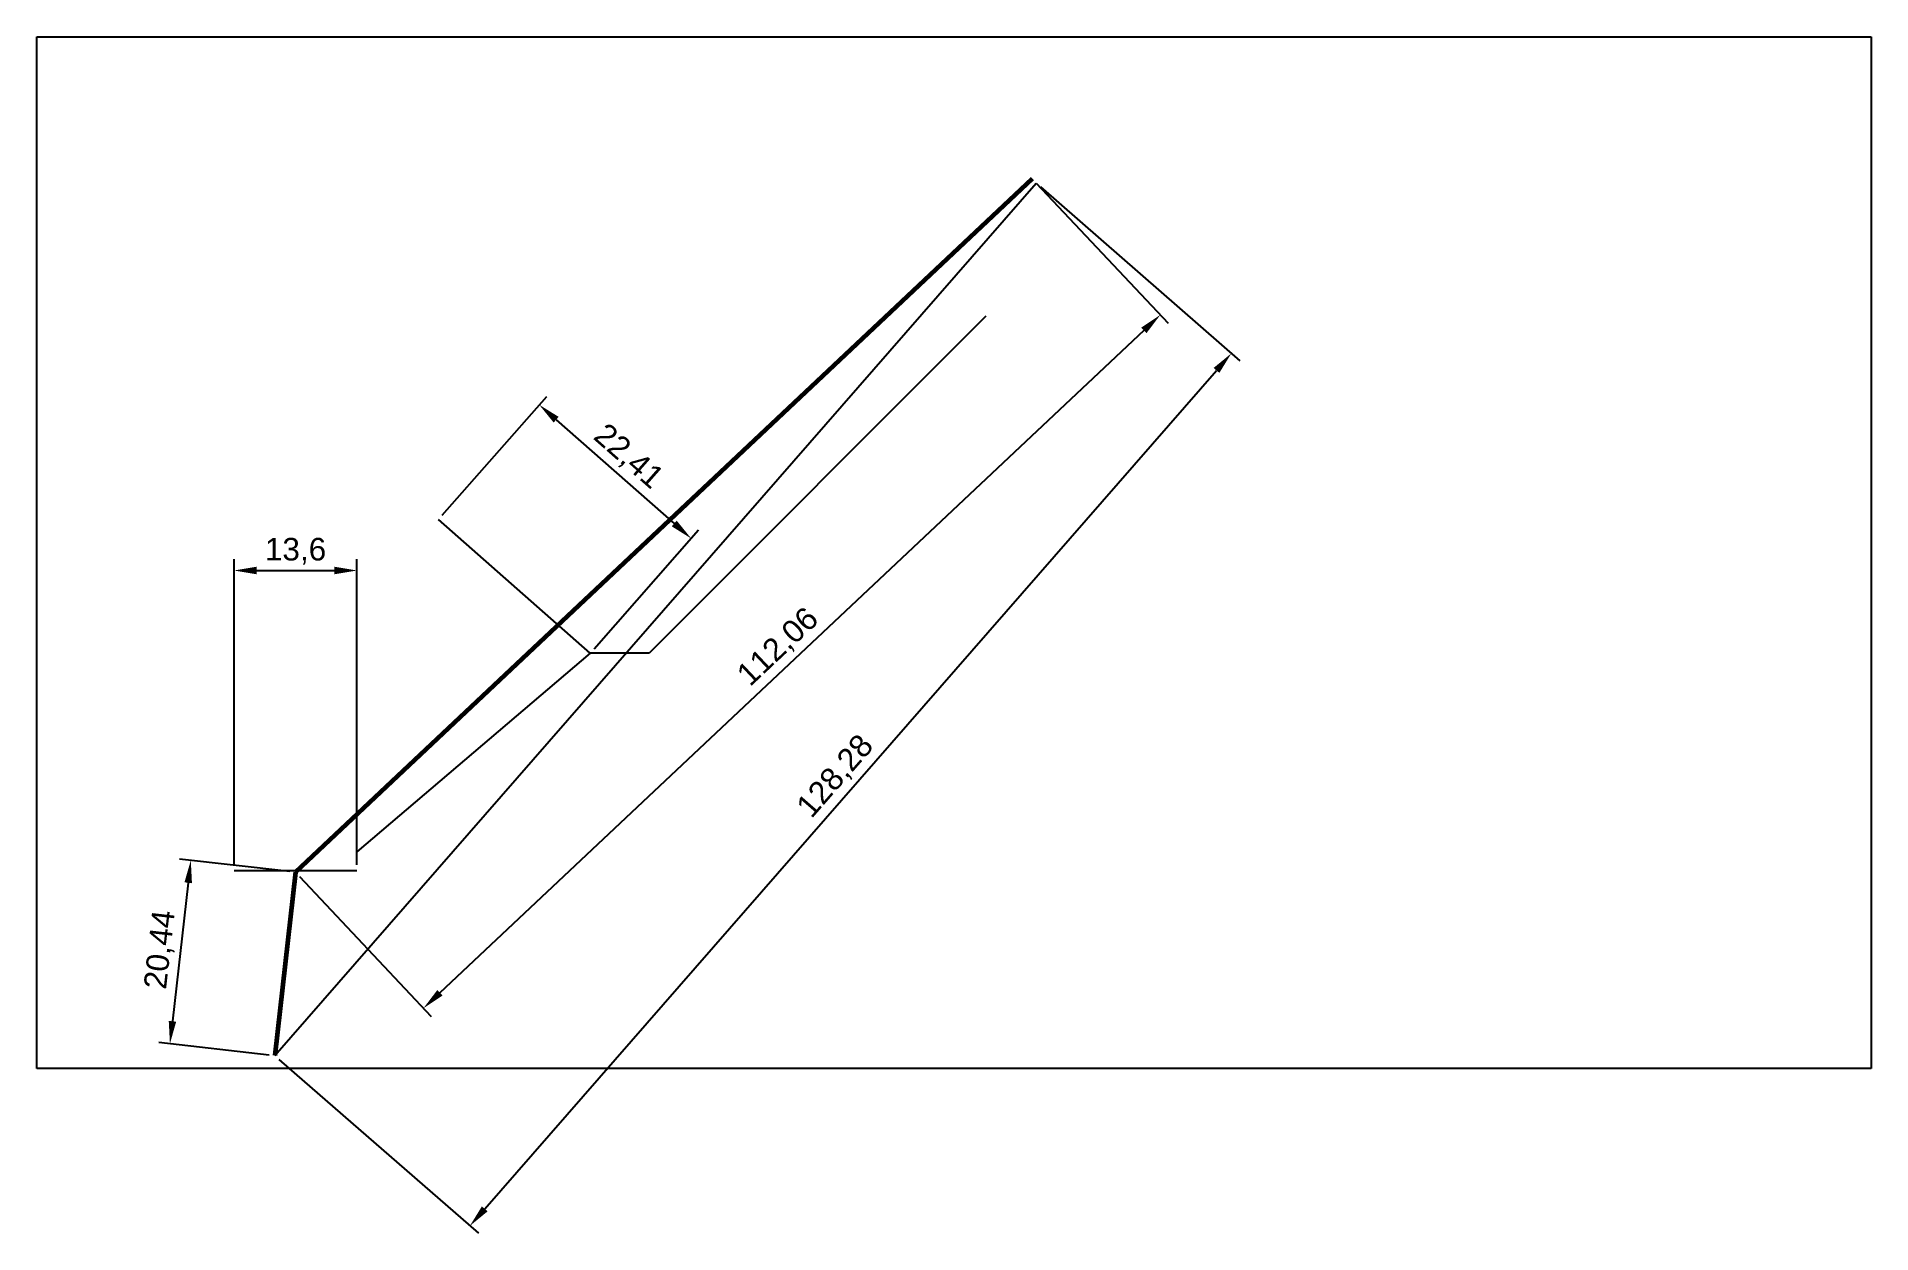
# Model space of a CAD drawing. Header units: millimetres. Extents: x 2915 to 3119, y 1307 to 1439.
import ezdxf

# ---------------------------------------------------------------- set-up
doc = ezdxf.new("R2010")
doc.units = ezdxf.units.MM
doc.styles.get("Standard").update_dxf_attribs({"font": 'arial.ttf'})
doc.dimstyles.new('ISO-25', dxfattribs={"dimtxt": 2.5, "dimasz": 2.5, "dimexe": 1.25, "dimexo": 0.625, "dimtad": 1, "dimtxsty": 'Standard', "dimcen": 2.5, "dimclrd": 1, "dimclrt": 1, "dimadec": 0, "dimazin": 0, "dimtfac": 1, "dimtmove": 0, "dimatfit": 3, "dimfxl": 1, "dimarcsym": 0})
picture_1 = doc.add_image_def('image1.jpg', size_in_pixel=(1920, 1080))

# ---------------------------------------------------------------- blocks, each defined once
blk = doc.blocks.new('*D1')
at = {"color": 0, "lineweight": -2, "transparency": 16777216}
for p, q in [((3026.02, 1423.18), (3040.63, 1407.66)), ((2944.42, 1346.38), (2959.02, 1330.86))]:
    blk.add_line(p, q, dxfattribs=at)
at = {"color": 1, "lineweight": -2, "transparency": 16777216}
blk.add_line((3037.95, 1406.85), (2959.99, 1333.49), dxfattribs=at)
at = {"color": 1, "transparency": 16777216}
for points in [[(3037.66, 1407.16), (3038.24, 1406.55), (3039.77, 1408.57)], [(2959.7, 1333.79), (2960.27, 1333.18), (2958.16, 1331.77)]]:
    blk.add_solid(points, dxfattribs=at)
at = {"layer": 'Defpoints', "color": 0, "transparency": 16777216}
for p in [(3025.6, 1423.63), (2943.99, 1346.84), (2958.16, 1331.77)]:
    blk.add_point(p, dxfattribs=at)
at = {"color": 1, "transparency": 16777216, "insert": (2997.51, 1371.72), "char_height": 2.5, "attachment_point": 5, "rotation": 43.2605}
blk.add_mtext('112,06', dxfattribs=at)
blk = doc.blocks.new('*D2')
at = {"color": 0, "lineweight": -2, "transparency": 16777216}
for p, q in [((2943.37, 1346.91), (2931.14, 1348.29)), ((2941.06, 1326.59), (2928.84, 1327.98))]:
    blk.add_line(p, q, dxfattribs=at)
at = {"color": 1, "lineweight": -2, "transparency": 16777216}
blk.add_line((2932.1, 1345.67), (2930.36, 1330.33), dxfattribs=at)
at = {"color": 1, "transparency": 16777216}
for points in [[(2931.69, 1345.72), (2932.52, 1345.62), (2932.39, 1348.15)], [(2929.95, 1330.37), (2930.77, 1330.28), (2930.08, 1327.84)]]:
    blk.add_solid(points, dxfattribs=at)
at = {"layer": 'Defpoints', "color": 0, "transparency": 16777216}
for p in [(2943.99, 1346.84), (2930.08, 1327.84), (2941.68, 1326.52)]:
    blk.add_point(p, dxfattribs=at)
at = {"color": 1, "transparency": 16777216, "insert": (2929.12, 1338.24), "char_height": 2.5, "attachment_point": 5, "rotation": 83.5208}
blk.add_mtext('20,44', dxfattribs=at)
blk = doc.blocks.new('*D3')
at = {"color": 0, "lineweight": -2, "transparency": 16777216}
for p, q in [((3026.49, 1422.77), (3048.58, 1403.49)), ((2942.15, 1326.11), (2964.24, 1306.84))]:
    blk.add_line(p, q, dxfattribs=at)
at = {"color": 1, "lineweight": -2, "transparency": 16777216}
blk.add_line((2964.94, 1309.54), (3046, 1402.43), dxfattribs=at)
at = {"color": 1, "transparency": 16777216}
for points in [[(3045.68, 1402.7), (3046.31, 1402.15), (3047.64, 1404.31)], [(2964.63, 1309.82), (2965.26, 1309.27), (2963.3, 1307.66)]]:
    blk.add_solid(points, dxfattribs=at)
at = {"layer": 'Defpoints', "color": 0, "transparency": 16777216}
for p in [(3026.02, 1423.18), (3047.64, 1404.31), (2941.68, 1326.52)]:
    blk.add_point(p, dxfattribs=at)
at = {"color": 1, "transparency": 16777216, "insert": (3003.87, 1357.39), "char_height": 2.5, "attachment_point": 5, "rotation": 48.891}
blk.add_mtext('128,28', dxfattribs=at)
blk = doc.blocks.new('*D4')
at = {"color": 0, "lineweight": -2, "transparency": 16777216}
for p, q in [((2937.19, 1347.64), (2937.19, 1381.51)), ((2950.79, 1347.64), (2950.79, 1381.51))]:
    blk.add_line(p, q, dxfattribs=at)
at = {"color": 1, "lineweight": -2, "transparency": 16777216}
blk.add_line((2939.69, 1380.26), (2948.29, 1380.26), dxfattribs=at)
at = {"color": 1, "transparency": 16777216}
for points in [[(2939.69, 1380.68), (2939.69, 1379.84), (2937.19, 1380.26)], [(2948.29, 1380.68), (2948.29, 1379.84), (2950.79, 1380.26)]]:
    blk.add_solid(points, dxfattribs=at)
at = {"layer": 'Defpoints', "color": 0, "transparency": 16777216}
for p in [(2950.79, 1380.26), (2937.19, 1347.01), (2950.79, 1347.01)]:
    blk.add_point(p, dxfattribs=at)
at = {"color": 1, "transparency": 16777216, "insert": (2943.99, 1382.39), "char_height": 2.5, "attachment_point": 5}
blk.add_mtext('13,6', dxfattribs=at)
blk = doc.blocks.new('*D5')
at = {"color": 0, "lineweight": -2, "transparency": 16777216}
for p, q in [((2960.22, 1386.38), (2971.81, 1399.55)), ((2977.05, 1371.58), (2988.64, 1384.75))]:
    blk.add_line(p, q, dxfattribs=at)
at = {"color": 1, "lineweight": -2, "transparency": 16777216}
blk.add_line((2972.86, 1396.96), (2985.93, 1385.46), dxfattribs=at)
at = {"color": 1, "transparency": 16777216}
for points in [[(2973.13, 1397.28), (2972.58, 1396.65), (2970.98, 1398.62)], [(2986.21, 1385.78), (2985.66, 1385.15), (2987.81, 1383.81)]]:
    blk.add_solid(points, dxfattribs=at)
at = {"layer": 'Defpoints', "color": 0, "transparency": 16777216}
for p in [(2959.81, 1385.92), (2987.81, 1383.81), (2976.64, 1371.11)]:
    blk.add_point(p, dxfattribs=at)
at = {"color": 1, "transparency": 16777216, "insert": (2980.8, 1392.81), "char_height": 2.5, "attachment_point": 5, "rotation": 318.6662}
blk.add_mtext('22,41', dxfattribs=at)

msp = doc.modelspace()

# ---------------------------------------------------------------- linework, layer by layer
at = {"color": 1}
for p, q in [((2941.682, 1326.524), (3026.024, 1423.176)), ((3020.462, 1408.421), (2983.153, 1371.112)), ((2976.639, 1371.112), (2950.793, 1349.084)), ((2983.153, 1371.112), (2976.639, 1371.112))]:
    msp.add_line(p, q, dxfattribs=at)
for p, q in [((2943.989, 1346.835), (3025.595, 1423.631)), ((2976.639, 1371.112), (2959.809, 1385.915)), ((2937.193, 1347.011), (2950.793, 1347.011))]:
    msp.add_line(p, q)
at = {"color": 1, "lineweight": 60}
for p, q in [((3025.595, 1423.631), (2943.989, 1346.835)), ((2943.989, 1346.835), (2941.682, 1326.524))]:
    msp.add_line(p, q, dxfattribs=at)

# ---------------------------------------------------------------- dimensions: what is measured, and where the dimension line sits
for p1, p2, distance, picture, middle in [((2941.682, 1326.524), (3026.024, 1423.176), -28.69, '*D3', (3003.867, 1357.385)), ((3025.595, 1423.631), (2943.989, 1346.835), 20.685, '*D1', (2997.51, 1371.719)), ((2959.809, 1385.915), (2976.639, 1371.112), 16.915, '*D5', (2980.801, 1392.812)), ((2937.193, 1347.011), (2950.793, 1347.011), 33.249, '*D4', (2943.993, 1382.387)), ((2943.989, 1346.835), (2941.682, 1326.524), -11.678, '*D2', (2929.118, 1338.238))]:
    dim = msp.add_aligned_dim(p1=p1, p2=p2, distance=distance, dimstyle='ISO-25')
    dim.commit()
    dim.dimension.update_dxf_attribs({"geometry": picture, "text_midpoint": middle})

# ---------------------------------------------------------------- pictures from other files: only their frames are drawn
image = msp.add_image(picture_1, insert=(2915.322, 1325.092), size_in_units=(203.2, 114.3))
image.dxf.flags = 7

doc.saveas('drawing.dxf')
